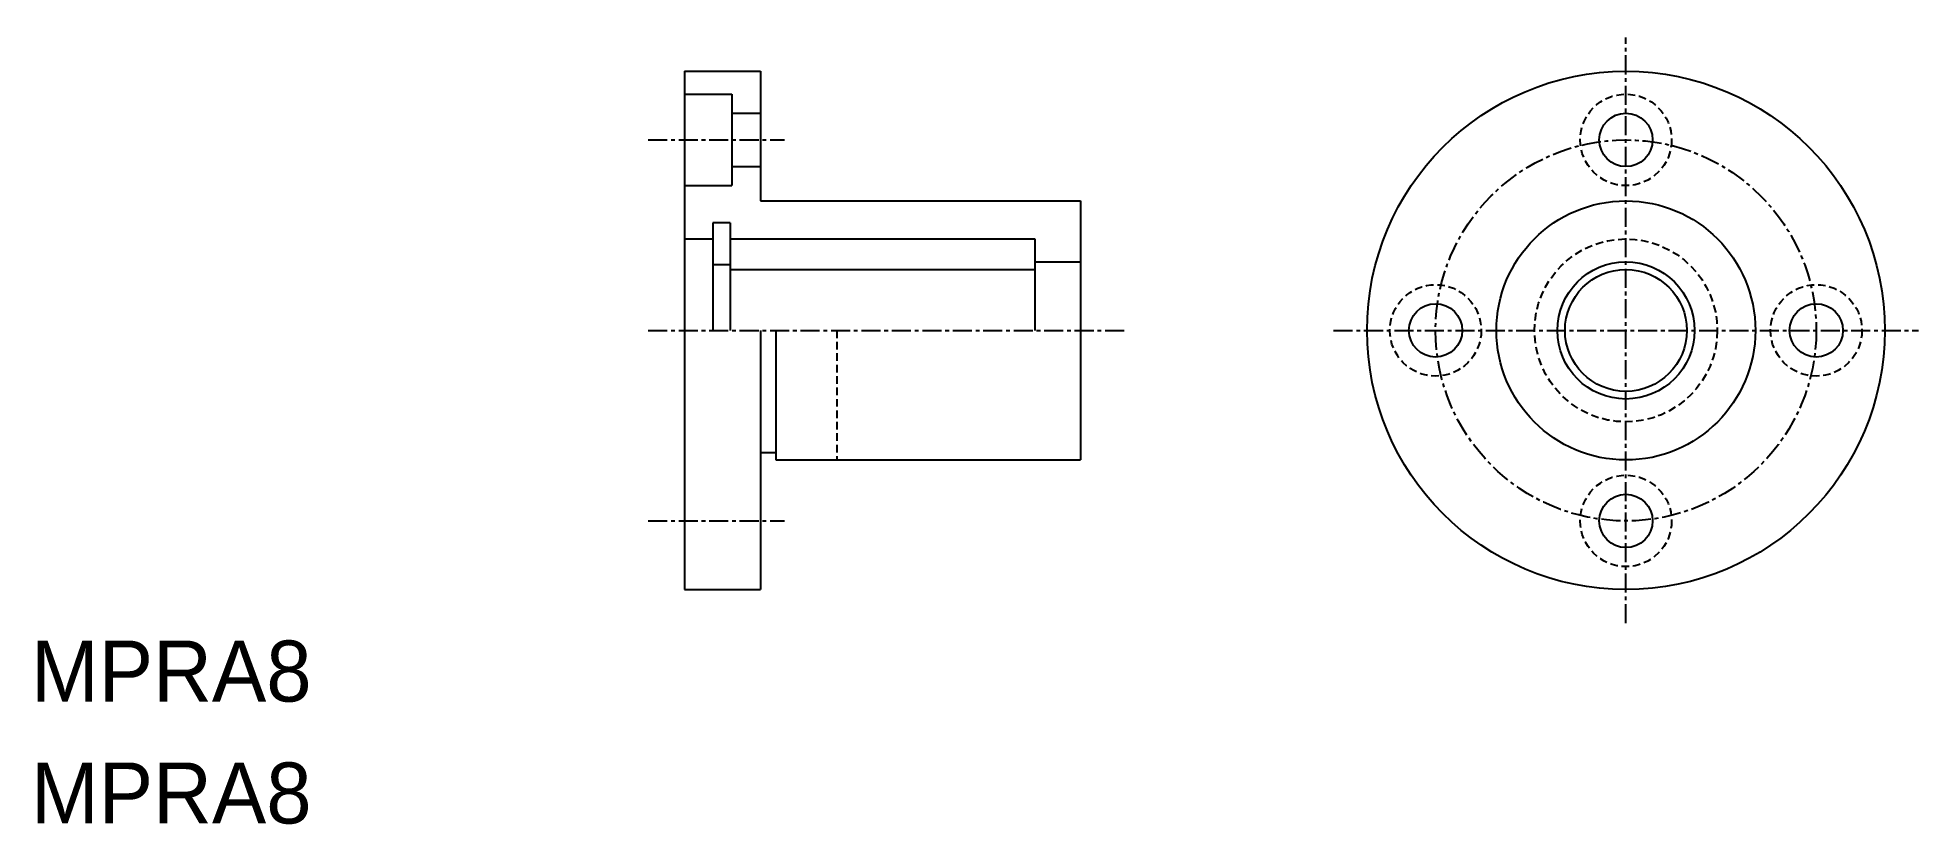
# Model space of a CAD drawing. Extents: x 10 to 134, y 10 to 62.
import ezdxf

# ---------------------------------------------------------------- set-up
doc = ezdxf.new("R2010")
doc.units = 0
doc.linetypes.add('CENTER', pattern=[2, 1.25, -0.25, 0.25, -0.25])
doc.linetypes.add('DASHED', pattern=[0.75, 0.5, -0.25])
doc.layers.get('0').update_dxf_attribs({"linetype": 'CONTINUOUS'})
doc.layers.add('CENTER', color=1, linetype='CENTER')

msp = doc.modelspace()

# ---------------------------------------------------------------- linework, layer by layer
at = {"color": 7, "linetype": 'CONTINUOUS'}
for p, q in [((52.92, 59.35), (52.92, 25.35)), ((52.92, 59.35), (57.92, 59.35)), ((57.92, 59.35), (57.92, 50.85)), ((52.92, 57.85), (56.02, 57.85)), ((56.02, 57.85), (56.02, 51.85)), ((56.02, 56.6), (57.92, 56.6)), ((56.02, 53.1), (57.92, 53.1)), ((52.92, 51.85), (56.02, 51.85)), ((57.92, 50.85), (78.92, 50.85)), ((78.92, 50.85), (78.92, 33.85)), ((54.77, 49.4), (54.77, 42.35)), ((55.92, 49.4), (54.77, 49.4)), ((55.92, 49.4), (55.92, 42.35)), ((52.92, 48.35), (54.77, 48.35)), ((55.92, 48.35), (75.92, 48.35)), ((75.92, 48.35), (75.92, 46.35)), ((55.92, 46.65), (54.77, 46.65)), ((55.92, 46.89), (55.92, 46.89)), ((55.92, 46.35), (75.92, 46.35)), ((75.92, 46.85), (78.92, 46.85)), ((75.92, 46.35), (75.92, 42.35)), ((55.92, 45.38), (55.92, 45.38)), ((57.92, 42.35), (57.92, 25.35)), ((58.92, 42.35), (58.92, 33.85)), ((57.92, 34.35), (58.92, 34.35)), ((58.92, 33.85), (78.92, 33.85)), ((52.92, 25.35), (57.92, 25.35))]:
    msp.add_line(p, q, dxfattribs=at)
at = {"color": 3, "linetype": 'DASHED'}
msp.add_line((62.92, 42.35), (62.92, 33.85), dxfattribs=at)
at = {"color": 7, "linetype": 'CONTINUOUS'}
for centre, radius in [((114.74, 42.35), 17), ((114.74, 54.85), 1.75), ((114.74, 42.35), 8.5), ((114.74, 42.35), 4.5), ((114.74, 42.35), 4), ((102.24, 42.35), 1.75), ((127.24, 42.35), 1.75), ((114.74, 29.85), 1.75)]:
    msp.add_circle(centre, radius, dxfattribs=at)
at = {"color": 3, "linetype": 'DASHED'}
for centre, radius in [((114.74, 54.85), 3), ((114.74, 42.35), 6), ((102.24, 42.35), 3), ((127.24, 42.35), 3), ((114.74, 29.85), 3)]:
    msp.add_circle(centre, radius, dxfattribs=at)
at = {"layer": 'CENTER', "color": 1, "linetype": 'CENTER'}
for p, q in [((114.74, 23.15), (114.74, 61.56)), ((50.54, 54.85), (59.49, 54.85)), ((50.54, 42.35), (81.78, 42.35)), ((95.54, 42.35), (133.95, 42.35)), ((50.54, 29.85), (59.49, 29.85))]:
    msp.add_line(p, q, dxfattribs=at)
msp.add_circle((114.74, 42.35), 12.5, dxfattribs=at)

# ---------------------------------------------------------------- texts
at = {"color": 7, "linetype": 'CONTINUOUS'}
for p in [(10, 18), (10, 10)]:
    msp.add_text('MPRA8', height=4, dxfattribs=at).set_placement(p)

doc.saveas('drawing.dxf')
